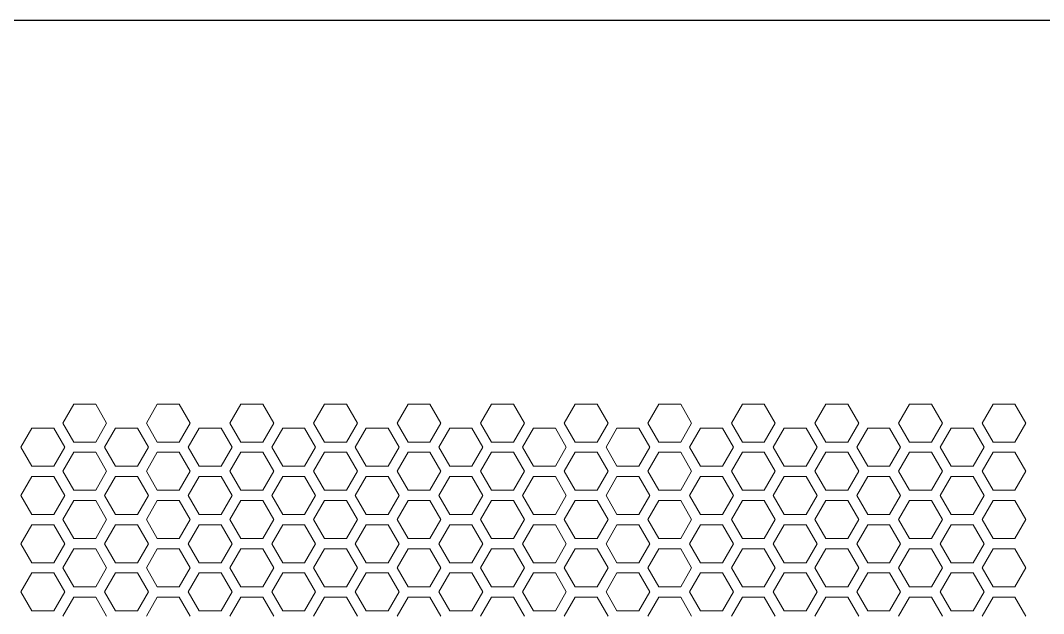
# Model space of a CAD drawing. Header units: millimetres. Extents: x 0 to 140, y -17 to 195.
# Drawn here: x 17.61 to 30.31, y 187.64 to 195 of the extents above; entities that cross this region are included whole.
import ezdxf

# ---------------------------------------------------------------- set-up
doc = ezdxf.new("R2010")
doc.units = ezdxf.units.MM
doc.layers.add('4203-42785_1_0', color=7, linetype='Continuous')

# ---------------------------------------------------------------- blocks, each defined once
blk = doc.blocks.new('a')
at = {"layer": '4203-42785_1_0', "color": 0, "linetype": 'ByBlock', "lineweight": 9}
for p, q in [((1507.3328, 493.2089), (1507.2261, 493.0241)), ((1507.5463, 493.2089), (1507.3328, 493.2089)), ((1507.653, 493.0241), (1507.5463, 493.2089)), ((1508.1461, 493.2089), (1508.0394, 493.0241)), ((1508.3595, 493.2089), (1508.1461, 493.2089)), ((1508.4662, 493.0241), (1508.3595, 493.2089)), ((1508.9594, 493.2089), (1508.8527, 493.0241)), ((1509.1728, 493.2089), (1508.9594, 493.2089)), ((1509.2795, 493.0241), (1509.1728, 493.2089)), ((1509.7726, 493.2089), (1509.6659, 493.0241)), ((1509.9861, 493.2089), (1509.7726, 493.2089)), ((1510.0928, 493.0241), (1509.9861, 493.2089)), ((1510.5859, 493.2089), (1510.4792, 493.0241)), ((1510.7994, 493.2089), (1510.5859, 493.2089)), ((1510.9061, 493.0241), (1510.7994, 493.2089)), ((1511.3992, 493.2089), (1511.2925, 493.0241)), ((1511.6126, 493.2089), (1511.3992, 493.2089)), ((1511.7193, 493.0241), (1511.6126, 493.2089)), ((1512.2124, 493.2089), (1512.1057, 493.0241)), ((1512.4259, 493.2089), (1512.2124, 493.2089)), ((1512.5326, 493.0241), (1512.4259, 493.2089)), ((1513.0257, 493.2089), (1512.919, 493.0241)), ((1513.2391, 493.2089), (1513.0257, 493.2089)), ((1513.3458, 493.0241), (1513.2391, 493.2089)), ((1513.8389, 493.2089), (1513.7322, 493.0241)), ((1514.0523, 493.2089), (1513.8389, 493.2089)), ((1514.1591, 493.0241), (1514.0523, 493.2089)), ((1514.6522, 493.2089), (1514.5455, 493.0241)), ((1514.8656, 493.2089), (1514.6522, 493.2089)), ((1514.9724, 493.0241), (1514.8656, 493.2089)), ((1515.4655, 493.2089), (1515.3587, 493.0241)), ((1515.6789, 493.2089), (1515.4655, 493.2089)), ((1515.7856, 493.0241), (1515.6789, 493.2089)), ((1516.2788, 493.2089), (1516.1721, 493.0241)), ((1516.4922, 493.2089), (1516.2788, 493.2089)), ((1516.5989, 493.0241), (1516.4922, 493.2089)), ((1507.2261, 493.0241), (1507.3328, 492.8392)), ((1507.5463, 492.8392), (1507.653, 493.0241)), ((1508.0394, 493.0241), (1508.1461, 492.8392)), ((1508.3595, 492.8392), (1508.4662, 493.0241)), ((1508.8527, 493.0241), (1508.9594, 492.8392)), ((1509.1728, 492.8392), (1509.2795, 493.0241)), ((1509.6659, 493.0241), (1509.7726, 492.8392)), ((1509.9861, 492.8392), (1510.0928, 493.0241)), ((1510.4792, 493.0241), (1510.5859, 492.8392)), ((1510.7994, 492.8392), (1510.9061, 493.0241)), ((1511.2925, 493.0241), (1511.3992, 492.8392)), ((1511.6126, 492.8392), (1511.7193, 493.0241)), ((1512.1057, 493.0241), (1512.2124, 492.8392)), ((1512.4259, 492.8392), (1512.5326, 493.0241)), ((1512.919, 493.0241), (1513.0257, 492.8392)), ((1513.2391, 492.8392), (1513.3458, 493.0241)), ((1513.7322, 493.0241), (1513.8389, 492.8392)), ((1514.0523, 492.8392), (1514.1591, 493.0241)), ((1514.5455, 493.0241), (1514.6522, 492.8392)), ((1514.8656, 492.8392), (1514.9724, 493.0241)), ((1515.3587, 493.0241), (1515.4655, 492.8392)), ((1515.6789, 492.8392), (1515.7856, 493.0241)), ((1516.1721, 493.0241), (1516.2788, 492.8392)), ((1516.4922, 492.8392), (1516.5989, 493.0241)), ((1506.9262, 492.9741), (1506.8194, 492.7893)), ((1507.1396, 492.9741), (1506.9262, 492.9741)), ((1507.2464, 492.7893), (1507.1396, 492.9741)), ((1507.7395, 492.9741), (1507.6327, 492.7893)), ((1507.9529, 492.9741), (1507.7395, 492.9741)), ((1508.0596, 492.7893), (1507.9529, 492.9741)), ((1508.5527, 492.9741), (1508.446, 492.7893)), ((1508.7661, 492.9741), (1508.5527, 492.9741)), ((1508.8728, 492.7893), (1508.7661, 492.9741)), ((1509.366, 492.9741), (1509.2593, 492.7893)), ((1509.5794, 492.9741), (1509.366, 492.9741)), ((1509.6862, 492.7893), (1509.5794, 492.9741)), ((1510.1793, 492.9741), (1510.0725, 492.7893)), ((1510.3927, 492.9741), (1510.1793, 492.9741)), ((1510.4994, 492.7893), (1510.3927, 492.9741)), ((1510.9926, 492.9741), (1510.8858, 492.7893)), ((1511.206, 492.9741), (1510.9926, 492.9741)), ((1511.3127, 492.7893), (1511.206, 492.9741)), ((1511.8058, 492.9741), (1511.6991, 492.7893)), ((1512.0192, 492.9741), (1511.8058, 492.9741)), ((1512.1259, 492.7893), (1512.0192, 492.9741)), ((1512.6191, 492.9741), (1512.5124, 492.7893)), ((1512.8325, 492.9741), (1512.6191, 492.9741)), ((1512.9393, 492.7893), (1512.8325, 492.9741)), ((1513.4323, 492.9741), (1513.3256, 492.7893)), ((1513.6457, 492.9741), (1513.4323, 492.9741)), ((1513.7524, 492.7893), (1513.6457, 492.9741)), ((1514.2456, 492.9741), (1514.1389, 492.7893)), ((1514.459, 492.9741), (1514.2456, 492.9741)), ((1514.5657, 492.7893), (1514.459, 492.9741)), ((1515.0588, 492.9741), (1514.9521, 492.7893)), ((1515.2723, 492.9741), (1515.0588, 492.9741)), ((1515.379, 492.7893), (1515.2723, 492.9741)), ((1515.8721, 492.9741), (1515.7654, 492.7893)), ((1516.0855, 492.9741), (1515.8721, 492.9741)), ((1516.1923, 492.7893), (1516.0855, 492.9741)), ((1507.3328, 492.8392), (1507.5463, 492.8392)), ((1508.1461, 492.8392), (1508.3595, 492.8392)), ((1508.9594, 492.8392), (1509.1728, 492.8392)), ((1509.7726, 492.8392), (1509.9861, 492.8392)), ((1510.5859, 492.8392), (1510.7994, 492.8392)), ((1511.3992, 492.8392), (1511.6126, 492.8392)), ((1512.2124, 492.8392), (1512.4259, 492.8392)), ((1513.0257, 492.8392), (1513.2391, 492.8392)), ((1513.8389, 492.8392), (1514.0523, 492.8392)), ((1514.6522, 492.8392), (1514.8656, 492.8392)), ((1515.4655, 492.8392), (1515.6789, 492.8392)), ((1516.2788, 492.8392), (1516.4922, 492.8392)), ((1506.8194, 492.7893), (1506.9262, 492.6044)), ((1507.1396, 492.6044), (1507.2464, 492.7893)), ((1507.3328, 492.7394), (1507.2261, 492.5545)), ((1507.5463, 492.7394), (1507.3328, 492.7394)), ((1507.653, 492.5545), (1507.5463, 492.7394)), ((1507.6327, 492.7893), (1507.7395, 492.6044)), ((1507.9529, 492.6044), (1508.0596, 492.7893)), ((1508.1461, 492.7394), (1508.0394, 492.5545)), ((1508.3595, 492.7394), (1508.1461, 492.7394)), ((1508.4662, 492.5545), (1508.3595, 492.7394)), ((1508.446, 492.7893), (1508.5527, 492.6044)), ((1508.7661, 492.6044), (1508.8728, 492.7893)), ((1508.9594, 492.7394), (1508.8527, 492.5545)), ((1509.1728, 492.7394), (1508.9594, 492.7394)), ((1509.2795, 492.5545), (1509.1728, 492.7394)), ((1509.2593, 492.7893), (1509.366, 492.6044)), ((1509.5794, 492.6044), (1509.6862, 492.7893)), ((1509.7726, 492.7394), (1509.6659, 492.5545)), ((1509.9861, 492.7394), (1509.7726, 492.7394)), ((1510.0928, 492.5545), (1509.9861, 492.7394)), ((1510.0725, 492.7893), (1510.1793, 492.6044)), ((1510.3927, 492.6044), (1510.4994, 492.7893)), ((1510.5859, 492.7394), (1510.4792, 492.5545)), ((1510.7994, 492.7394), (1510.5859, 492.7394)), ((1510.9061, 492.5545), (1510.7994, 492.7394)), ((1510.8858, 492.7893), (1510.9926, 492.6044)), ((1511.206, 492.6044), (1511.3127, 492.7893)), ((1511.3992, 492.7394), (1511.2925, 492.5545)), ((1511.6126, 492.7394), (1511.3992, 492.7394)), ((1511.7193, 492.5545), (1511.6126, 492.7394)), ((1511.6991, 492.7893), (1511.8058, 492.6044)), ((1512.0192, 492.6044), (1512.1259, 492.7893)), ((1512.2124, 492.7394), (1512.1057, 492.5545)), ((1512.4259, 492.7394), (1512.2124, 492.7394)), ((1512.5326, 492.5545), (1512.4259, 492.7394)), ((1512.5124, 492.7893), (1512.6191, 492.6044)), ((1512.8325, 492.6044), (1512.9393, 492.7893)), ((1513.0257, 492.7394), (1512.919, 492.5545)), ((1513.2391, 492.7394), (1513.0257, 492.7394)), ((1513.3458, 492.5545), (1513.2391, 492.7394)), ((1513.3256, 492.7893), (1513.4323, 492.6044)), ((1513.6457, 492.6044), (1513.7524, 492.7893)), ((1513.8389, 492.7394), (1513.7322, 492.5545)), ((1514.0523, 492.7394), (1513.8389, 492.7394)), ((1514.1591, 492.5545), (1514.0523, 492.7394)), ((1514.1389, 492.7893), (1514.2456, 492.6044)), ((1514.459, 492.6044), (1514.5657, 492.7893)), ((1514.6522, 492.7394), (1514.5455, 492.5545)), ((1514.8656, 492.7394), (1514.6522, 492.7394)), ((1514.9724, 492.5545), (1514.8656, 492.7394)), ((1514.9521, 492.7893), (1515.0588, 492.6044)), ((1515.2723, 492.6044), (1515.379, 492.7893)), ((1515.4655, 492.7394), (1515.3587, 492.5545)), ((1515.6789, 492.7394), (1515.4655, 492.7394)), ((1515.7856, 492.5545), (1515.6789, 492.7394)), ((1515.7654, 492.7893), (1515.8721, 492.6044)), ((1516.0855, 492.6044), (1516.1923, 492.7893)), ((1516.2788, 492.7394), (1516.1721, 492.5545)), ((1516.4922, 492.7394), (1516.2788, 492.7394)), ((1516.5989, 492.5545), (1516.4922, 492.7394)), ((1506.9262, 492.6044), (1507.1396, 492.6044)), ((1507.2261, 492.5545), (1507.3328, 492.3697)), ((1507.5463, 492.3697), (1507.653, 492.5545)), ((1507.7395, 492.6044), (1507.9529, 492.6044)), ((1508.0394, 492.5545), (1508.1461, 492.3697)), ((1508.3595, 492.3697), (1508.4662, 492.5545)), ((1508.5527, 492.6044), (1508.7661, 492.6044)), ((1508.8527, 492.5545), (1508.9594, 492.3697)), ((1509.1728, 492.3697), (1509.2795, 492.5545)), ((1509.366, 492.6044), (1509.5794, 492.6044)), ((1509.6659, 492.5545), (1509.7726, 492.3697)), ((1509.9861, 492.3697), (1510.0928, 492.5545)), ((1510.1793, 492.6044), (1510.3927, 492.6044)), ((1510.4792, 492.5545), (1510.5859, 492.3697)), ((1510.7994, 492.3697), (1510.9061, 492.5545)), ((1510.9926, 492.6044), (1511.206, 492.6044)), ((1511.2925, 492.5545), (1511.3992, 492.3697)), ((1511.6126, 492.3697), (1511.7193, 492.5545)), ((1511.8058, 492.6044), (1512.0192, 492.6044)), ((1512.1057, 492.5545), (1512.2124, 492.3697)), ((1512.4259, 492.3697), (1512.5326, 492.5545)), ((1512.6191, 492.6044), (1512.8325, 492.6044)), ((1512.919, 492.5545), (1513.0257, 492.3697)), ((1513.2391, 492.3697), (1513.3458, 492.5545)), ((1513.4323, 492.6044), (1513.6457, 492.6044)), ((1513.7322, 492.5545), (1513.8389, 492.3697)), ((1514.0523, 492.3697), (1514.1591, 492.5545)), ((1514.2456, 492.6044), (1514.459, 492.6044)), ((1514.5455, 492.5545), (1514.6522, 492.3697)), ((1514.8656, 492.3697), (1514.9724, 492.5545)), ((1515.0588, 492.6044), (1515.2723, 492.6044)), ((1515.3587, 492.5545), (1515.4655, 492.3697)), ((1515.6789, 492.3697), (1515.7856, 492.5545)), ((1515.8721, 492.6044), (1516.0855, 492.6044)), ((1516.1721, 492.5545), (1516.2788, 492.3697)), ((1516.4922, 492.3697), (1516.5989, 492.5545)), ((1506.9262, 492.5046), (1506.8194, 492.3197)), ((1507.1396, 492.5046), (1506.9262, 492.5046)), ((1507.2464, 492.3197), (1507.1396, 492.5046)), ((1507.7395, 492.5046), (1507.6327, 492.3197)), ((1507.9529, 492.5046), (1507.7395, 492.5046)), ((1508.0596, 492.3197), (1507.9529, 492.5046)), ((1508.5527, 492.5046), (1508.446, 492.3197)), ((1508.7661, 492.5046), (1508.5527, 492.5046)), ((1508.8728, 492.3197), (1508.7661, 492.5046)), ((1509.366, 492.5046), (1509.2593, 492.3197)), ((1509.5794, 492.5046), (1509.366, 492.5046)), ((1509.6862, 492.3197), (1509.5794, 492.5046)), ((1510.1793, 492.5046), (1510.0725, 492.3197)), ((1510.3927, 492.5046), (1510.1793, 492.5046)), ((1510.4994, 492.3197), (1510.3927, 492.5046)), ((1510.9926, 492.5046), (1510.8858, 492.3197)), ((1511.206, 492.5046), (1510.9926, 492.5046)), ((1511.3127, 492.3197), (1511.206, 492.5046)), ((1511.8058, 492.5046), (1511.6991, 492.3197)), ((1512.0192, 492.5046), (1511.8058, 492.5046)), ((1512.1259, 492.3197), (1512.0192, 492.5046)), ((1512.6191, 492.5046), (1512.5124, 492.3197)), ((1512.8325, 492.5046), (1512.6191, 492.5046)), ((1512.9393, 492.3197), (1512.8325, 492.5046)), ((1513.4323, 492.5046), (1513.3256, 492.3197)), ((1513.6457, 492.5046), (1513.4323, 492.5046)), ((1513.7524, 492.3197), (1513.6457, 492.5046)), ((1514.2456, 492.5046), (1514.1389, 492.3197)), ((1514.459, 492.5046), (1514.2456, 492.5046)), ((1514.5657, 492.3197), (1514.459, 492.5046)), ((1515.0588, 492.5046), (1514.9521, 492.3197)), ((1515.2723, 492.5046), (1515.0588, 492.5046)), ((1515.379, 492.3197), (1515.2723, 492.5046)), ((1515.8721, 492.5046), (1515.7654, 492.3197)), ((1516.0855, 492.5046), (1515.8721, 492.5046)), ((1516.1923, 492.3197), (1516.0855, 492.5046)), ((1506.8194, 492.3197), (1506.9262, 492.1349)), ((1507.1396, 492.1349), (1507.2464, 492.3197)), ((1507.3328, 492.3697), (1507.5463, 492.3697)), ((1507.6327, 492.3197), (1507.7395, 492.1349)), ((1507.9529, 492.1349), (1508.0596, 492.3197)), ((1508.1461, 492.3697), (1508.3595, 492.3697)), ((1508.446, 492.3197), (1508.5527, 492.1349)), ((1508.7661, 492.1349), (1508.8728, 492.3197)), ((1508.9594, 492.3697), (1509.1728, 492.3697)), ((1509.2593, 492.3197), (1509.366, 492.1349)), ((1509.5794, 492.1349), (1509.6862, 492.3197)), ((1509.7726, 492.3697), (1509.9861, 492.3697)), ((1510.0725, 492.3197), (1510.1793, 492.1349)), ((1510.3927, 492.1349), (1510.4994, 492.3197)), ((1510.5859, 492.3697), (1510.7994, 492.3697)), ((1510.8858, 492.3197), (1510.9926, 492.1349)), ((1511.206, 492.1349), (1511.3127, 492.3197)), ((1511.3992, 492.3697), (1511.6126, 492.3697)), ((1511.6991, 492.3197), (1511.8058, 492.1349)), ((1512.0192, 492.1349), (1512.1259, 492.3197)), ((1512.2124, 492.3697), (1512.4259, 492.3697)), ((1512.5124, 492.3197), (1512.6191, 492.1349)), ((1512.8325, 492.1349), (1512.9393, 492.3197)), ((1513.0257, 492.3697), (1513.2391, 492.3697)), ((1513.3256, 492.3197), (1513.4323, 492.1349)), ((1513.6457, 492.1349), (1513.7524, 492.3197)), ((1513.8389, 492.3697), (1514.0523, 492.3697)), ((1514.1389, 492.3197), (1514.2456, 492.1349)), ((1514.459, 492.1349), (1514.5657, 492.3197)), ((1514.6522, 492.3697), (1514.8656, 492.3697)), ((1514.9521, 492.3197), (1515.0588, 492.1349)), ((1515.2723, 492.1349), (1515.379, 492.3197)), ((1515.4655, 492.3697), (1515.6789, 492.3697)), ((1515.7654, 492.3197), (1515.8721, 492.1349)), ((1516.0855, 492.1349), (1516.1923, 492.3197)), ((1516.2788, 492.3697), (1516.4922, 492.3697)), ((1507.3328, 492.2698), (1507.2261, 492.085)), ((1507.5463, 492.2698), (1507.3328, 492.2698)), ((1507.653, 492.085), (1507.5463, 492.2698)), ((1508.1461, 492.2698), (1508.0394, 492.085)), ((1508.3595, 492.2698), (1508.1461, 492.2698)), ((1508.4662, 492.085), (1508.3595, 492.2698)), ((1508.9594, 492.2698), (1508.8527, 492.085)), ((1509.1728, 492.2698), (1508.9594, 492.2698)), ((1509.2795, 492.085), (1509.1728, 492.2698)), ((1509.7726, 492.2698), (1509.6659, 492.085)), ((1509.9861, 492.2698), (1509.7726, 492.2698)), ((1510.0928, 492.085), (1509.9861, 492.2698)), ((1510.5859, 492.2698), (1510.4792, 492.085)), ((1510.7994, 492.2698), (1510.5859, 492.2698)), ((1510.9061, 492.085), (1510.7994, 492.2698)), ((1511.3992, 492.2698), (1511.2925, 492.085)), ((1511.6126, 492.2698), (1511.3992, 492.2698)), ((1511.7193, 492.085), (1511.6126, 492.2698)), ((1512.2124, 492.2698), (1512.1057, 492.085)), ((1512.4259, 492.2698), (1512.2124, 492.2698)), ((1512.5326, 492.085), (1512.4259, 492.2698)), ((1513.0257, 492.2698), (1512.919, 492.085)), ((1513.2391, 492.2698), (1513.0257, 492.2698)), ((1513.3458, 492.085), (1513.2391, 492.2698)), ((1513.8389, 492.2698), (1513.7322, 492.085)), ((1514.0523, 492.2698), (1513.8389, 492.2698)), ((1514.1591, 492.085), (1514.0523, 492.2698)), ((1514.6522, 492.2698), (1514.5455, 492.085)), ((1514.8656, 492.2698), (1514.6522, 492.2698)), ((1514.9724, 492.085), (1514.8656, 492.2698)), ((1515.4655, 492.2698), (1515.3587, 492.085)), ((1515.6789, 492.2698), (1515.4655, 492.2698)), ((1515.7856, 492.085), (1515.6789, 492.2698)), ((1516.2788, 492.2698), (1516.1721, 492.085)), ((1516.4922, 492.2698), (1516.2788, 492.2698)), ((1516.5989, 492.085), (1516.4922, 492.2698)), ((1506.9262, 492.1349), (1507.1396, 492.1349)), ((1507.7395, 492.1349), (1507.9529, 492.1349)), ((1508.5527, 492.1349), (1508.7661, 492.1349)), ((1509.366, 492.1349), (1509.5794, 492.1349)), ((1510.1793, 492.1349), (1510.3927, 492.1349)), ((1510.9926, 492.1349), (1511.206, 492.1349)), ((1511.8058, 492.1349), (1512.0192, 492.1349)), ((1512.6191, 492.1349), (1512.8325, 492.1349)), ((1513.4323, 492.1349), (1513.6457, 492.1349)), ((1514.2456, 492.1349), (1514.459, 492.1349)), ((1515.0588, 492.1349), (1515.2723, 492.1349)), ((1515.8721, 492.1349), (1516.0855, 492.1349)), ((1506.9262, 492.0351), (1506.8194, 491.8502)), ((1507.1396, 492.0351), (1506.9262, 492.0351)), ((1507.2464, 491.8502), (1507.1396, 492.0351)), ((1507.2261, 492.085), (1507.3328, 491.9001)), ((1507.5463, 491.9001), (1507.653, 492.085)), ((1507.7395, 492.0351), (1507.6327, 491.8502)), ((1507.9529, 492.0351), (1507.7395, 492.0351)), ((1508.0596, 491.8502), (1507.9529, 492.0351)), ((1508.0394, 492.085), (1508.1461, 491.9001)), ((1508.3595, 491.9001), (1508.4662, 492.085)), ((1508.5527, 492.0351), (1508.446, 491.8502)), ((1508.7661, 492.0351), (1508.5527, 492.0351)), ((1508.8728, 491.8502), (1508.7661, 492.0351)), ((1508.8527, 492.085), (1508.9594, 491.9001)), ((1509.1728, 491.9001), (1509.2795, 492.085)), ((1509.366, 492.0351), (1509.2593, 491.8502)), ((1509.5794, 492.0351), (1509.366, 492.0351)), ((1509.6862, 491.8502), (1509.5794, 492.0351)), ((1509.6659, 492.085), (1509.7726, 491.9001)), ((1509.9861, 491.9001), (1510.0928, 492.085)), ((1510.1793, 492.0351), (1510.0725, 491.8502)), ((1510.3927, 492.0351), (1510.1793, 492.0351)), ((1510.4994, 491.8502), (1510.3927, 492.0351)), ((1510.4792, 492.085), (1510.5859, 491.9001)), ((1510.7994, 491.9001), (1510.9061, 492.085)), ((1510.9926, 492.0351), (1510.8858, 491.8502)), ((1511.206, 492.0351), (1510.9926, 492.0351)), ((1511.3127, 491.8502), (1511.206, 492.0351)), ((1511.2925, 492.085), (1511.3992, 491.9001)), ((1511.6126, 491.9001), (1511.7193, 492.085)), ((1511.8058, 492.0351), (1511.6991, 491.8502)), ((1512.0192, 492.0351), (1511.8058, 492.0351)), ((1512.1259, 491.8502), (1512.0192, 492.0351)), ((1512.1057, 492.085), (1512.2124, 491.9001)), ((1512.4259, 491.9001), (1512.5326, 492.085)), ((1512.6191, 492.0351), (1512.5124, 491.8502)), ((1512.8325, 492.0351), (1512.6191, 492.0351)), ((1512.9393, 491.8502), (1512.8325, 492.0351)), ((1512.919, 492.085), (1513.0257, 491.9001)), ((1513.2391, 491.9001), (1513.3458, 492.085)), ((1513.4323, 492.0351), (1513.3256, 491.8502)), ((1513.6457, 492.0351), (1513.4323, 492.0351)), ((1513.7524, 491.8502), (1513.6457, 492.0351)), ((1513.7322, 492.085), (1513.8389, 491.9001)), ((1514.0523, 491.9001), (1514.1591, 492.085)), ((1514.2456, 492.0351), (1514.1389, 491.8502)), ((1514.459, 492.0351), (1514.2456, 492.0351)), ((1514.5657, 491.8502), (1514.459, 492.0351)), ((1514.5455, 492.085), (1514.6522, 491.9001)), ((1514.8656, 491.9001), (1514.9724, 492.085)), ((1515.0588, 492.0351), (1514.9521, 491.8502)), ((1515.2723, 492.0351), (1515.0588, 492.0351)), ((1515.379, 491.8502), (1515.2723, 492.0351)), ((1515.3587, 492.085), (1515.4655, 491.9001)), ((1515.6789, 491.9001), (1515.7856, 492.085)), ((1515.8721, 492.0351), (1515.7654, 491.8502)), ((1516.0855, 492.0351), (1515.8721, 492.0351)), ((1516.1923, 491.8502), (1516.0855, 492.0351)), ((1516.1721, 492.085), (1516.2788, 491.9001)), ((1516.4922, 491.9001), (1516.5989, 492.085)), ((1506.8194, 491.8502), (1506.9262, 491.6653)), ((1507.1396, 491.6653), (1507.2464, 491.8502)), ((1507.3328, 491.9001), (1507.5463, 491.9001)), ((1507.6327, 491.8502), (1507.7395, 491.6653)), ((1507.9529, 491.6653), (1508.0596, 491.8502)), ((1508.1461, 491.9001), (1508.3595, 491.9001)), ((1508.446, 491.8502), (1508.5527, 491.6653)), ((1508.7661, 491.6653), (1508.8728, 491.8502)), ((1508.9594, 491.9001), (1509.1728, 491.9001)), ((1509.2593, 491.8502), (1509.366, 491.6653)), ((1509.5794, 491.6653), (1509.6862, 491.8502)), ((1509.7726, 491.9001), (1509.9861, 491.9001)), ((1510.0725, 491.8502), (1510.1793, 491.6653)), ((1510.3927, 491.6653), (1510.4994, 491.8502)), ((1510.5859, 491.9001), (1510.7994, 491.9001)), ((1510.8858, 491.8502), (1510.9926, 491.6653)), ((1511.206, 491.6653), (1511.3127, 491.8502)), ((1511.3992, 491.9001), (1511.6126, 491.9001)), ((1511.6991, 491.8502), (1511.8058, 491.6653)), ((1512.0192, 491.6653), (1512.1259, 491.8502)), ((1512.2124, 491.9001), (1512.4259, 491.9001)), ((1512.5124, 491.8502), (1512.6191, 491.6653)), ((1512.8325, 491.6653), (1512.9393, 491.8502)), ((1513.0257, 491.9001), (1513.2391, 491.9001)), ((1513.3256, 491.8502), (1513.4323, 491.6653)), ((1513.6457, 491.6653), (1513.7524, 491.8502)), ((1513.8389, 491.9001), (1514.0523, 491.9001)), ((1514.1389, 491.8502), (1514.2456, 491.6653)), ((1514.459, 491.6653), (1514.5657, 491.8502)), ((1514.6522, 491.9001), (1514.8656, 491.9001)), ((1514.9521, 491.8502), (1515.0588, 491.6653)), ((1515.2723, 491.6653), (1515.379, 491.8502)), ((1515.4655, 491.9001), (1515.6789, 491.9001)), ((1515.7654, 491.8502), (1515.8721, 491.6653)), ((1516.0855, 491.6653), (1516.1923, 491.8502)), ((1516.2788, 491.9001), (1516.4922, 491.9001)), ((1507.3328, 491.8003), (1507.2261, 491.6154)), ((1507.5463, 491.8003), (1507.3328, 491.8003)), ((1507.653, 491.6154), (1507.5463, 491.8003)), ((1508.1461, 491.8003), (1508.0394, 491.6154)), ((1508.3595, 491.8003), (1508.1461, 491.8003)), ((1508.4662, 491.6154), (1508.3595, 491.8003)), ((1508.9594, 491.8003), (1508.8527, 491.6154)), ((1509.1728, 491.8003), (1508.9594, 491.8003)), ((1509.2795, 491.6154), (1509.1728, 491.8003)), ((1509.7726, 491.8003), (1509.6659, 491.6154)), ((1509.9861, 491.8003), (1509.7726, 491.8003)), ((1510.0928, 491.6154), (1509.9861, 491.8003)), ((1510.5859, 491.8003), (1510.4792, 491.6154)), ((1510.7994, 491.8003), (1510.5859, 491.8003)), ((1510.9061, 491.6154), (1510.7994, 491.8003)), ((1511.3992, 491.8003), (1511.2925, 491.6154)), ((1511.6126, 491.8003), (1511.3992, 491.8003)), ((1511.7193, 491.6154), (1511.6126, 491.8003)), ((1512.2124, 491.8003), (1512.1057, 491.6154)), ((1512.4259, 491.8003), (1512.2124, 491.8003)), ((1512.5326, 491.6154), (1512.4259, 491.8003)), ((1513.0257, 491.8003), (1512.919, 491.6154)), ((1513.2391, 491.8003), (1513.0257, 491.8003)), ((1513.3458, 491.6154), (1513.2391, 491.8003)), ((1513.8389, 491.8003), (1513.7322, 491.6154)), ((1514.0523, 491.8003), (1513.8389, 491.8003)), ((1514.1591, 491.6154), (1514.0523, 491.8003)), ((1514.6522, 491.8003), (1514.5455, 491.6154)), ((1514.8656, 491.8003), (1514.6522, 491.8003)), ((1514.9724, 491.6154), (1514.8656, 491.8003)), ((1515.4655, 491.8003), (1515.3587, 491.6154)), ((1515.6789, 491.8003), (1515.4655, 491.8003)), ((1515.7856, 491.6154), (1515.6789, 491.8003)), ((1516.2788, 491.8003), (1516.1721, 491.6154)), ((1516.4922, 491.8003), (1516.2788, 491.8003)), ((1516.5989, 491.6154), (1516.4922, 491.8003)), ((1506.9262, 491.6653), (1507.1396, 491.6653)), ((1507.2261, 491.6154), (1507.3328, 491.4306)), ((1507.5463, 491.4306), (1507.653, 491.6154)), ((1507.7395, 491.6653), (1507.9529, 491.6653)), ((1508.0394, 491.6154), (1508.1461, 491.4306)), ((1508.3595, 491.4306), (1508.4662, 491.6154)), ((1508.5527, 491.6653), (1508.7661, 491.6653)), ((1508.8527, 491.6154), (1508.9594, 491.4306)), ((1509.1728, 491.4306), (1509.2795, 491.6154)), ((1509.366, 491.6653), (1509.5794, 491.6653)), ((1509.6659, 491.6154), (1509.7726, 491.4306)), ((1509.9861, 491.4306), (1510.0928, 491.6154)), ((1510.1793, 491.6653), (1510.3927, 491.6653)), ((1510.4792, 491.6154), (1510.5859, 491.4306)), ((1510.7994, 491.4306), (1510.9061, 491.6154)), ((1510.9926, 491.6653), (1511.206, 491.6653)), ((1511.2925, 491.6154), (1511.3992, 491.4306)), ((1511.6126, 491.4306), (1511.7193, 491.6154)), ((1511.8058, 491.6653), (1512.0192, 491.6653)), ((1512.1057, 491.6154), (1512.2124, 491.4306)), ((1512.4259, 491.4306), (1512.5326, 491.6154)), ((1512.6191, 491.6653), (1512.8325, 491.6653)), ((1512.919, 491.6154), (1513.0257, 491.4306)), ((1513.2391, 491.4306), (1513.3458, 491.6154)), ((1513.4323, 491.6653), (1513.6457, 491.6653)), ((1513.7322, 491.6154), (1513.8389, 491.4306)), ((1514.0523, 491.4306), (1514.1591, 491.6154)), ((1514.2456, 491.6653), (1514.459, 491.6653)), ((1514.5455, 491.6154), (1514.6522, 491.4306)), ((1514.8656, 491.4306), (1514.9724, 491.6154)), ((1515.0588, 491.6653), (1515.2723, 491.6653)), ((1515.3587, 491.6154), (1515.4655, 491.4306)), ((1515.6789, 491.4306), (1515.7856, 491.6154)), ((1515.8721, 491.6653), (1516.0855, 491.6653)), ((1516.1721, 491.6154), (1516.2788, 491.4306)), ((1516.4922, 491.4306), (1516.5989, 491.6154)), ((1506.9262, 491.5655), (1506.8194, 491.3807)), ((1507.1396, 491.5655), (1506.9262, 491.5655)), ((1507.2464, 491.3807), (1507.1396, 491.5655)), ((1507.7395, 491.5655), (1507.6327, 491.3807)), ((1507.9529, 491.5655), (1507.7395, 491.5655)), ((1508.0596, 491.3807), (1507.9529, 491.5655)), ((1508.5527, 491.5655), (1508.446, 491.3807)), ((1508.7661, 491.5655), (1508.5527, 491.5655)), ((1508.8728, 491.3807), (1508.7661, 491.5655)), ((1509.366, 491.5655), (1509.2593, 491.3807)), ((1509.5794, 491.5655), (1509.366, 491.5655)), ((1509.6862, 491.3807), (1509.5794, 491.5655)), ((1510.1793, 491.5655), (1510.0725, 491.3807)), ((1510.3927, 491.5655), (1510.1793, 491.5655)), ((1510.4994, 491.3807), (1510.3927, 491.5655)), ((1510.9926, 491.5655), (1510.8858, 491.3807)), ((1511.206, 491.5655), (1510.9926, 491.5655)), ((1511.3127, 491.3807), (1511.206, 491.5655)), ((1511.8058, 491.5655), (1511.6991, 491.3807)), ((1512.0192, 491.5655), (1511.8058, 491.5655)), ((1512.1259, 491.3807), (1512.0192, 491.5655)), ((1512.6191, 491.5655), (1512.5124, 491.3807)), ((1512.8325, 491.5655), (1512.6191, 491.5655)), ((1512.9393, 491.3807), (1512.8325, 491.5655)), ((1513.4323, 491.5655), (1513.3256, 491.3807)), ((1513.6457, 491.5655), (1513.4323, 491.5655)), ((1513.7524, 491.3807), (1513.6457, 491.5655)), ((1514.2456, 491.5655), (1514.1389, 491.3807)), ((1514.459, 491.5655), (1514.2456, 491.5655)), ((1514.5657, 491.3807), (1514.459, 491.5655)), ((1515.0588, 491.5655), (1514.9521, 491.3807)), ((1515.2723, 491.5655), (1515.0588, 491.5655)), ((1515.379, 491.3807), (1515.2723, 491.5655)), ((1515.8721, 491.5655), (1515.7654, 491.3807)), ((1516.0855, 491.5655), (1515.8721, 491.5655)), ((1516.1923, 491.3807), (1516.0855, 491.5655)), ((1507.3328, 491.4306), (1507.5463, 491.4306)), ((1508.1461, 491.4306), (1508.3595, 491.4306)), ((1508.9594, 491.4306), (1509.1728, 491.4306)), ((1509.7726, 491.4306), (1509.9861, 491.4306)), ((1510.5859, 491.4306), (1510.7994, 491.4306)), ((1511.3992, 491.4306), (1511.6126, 491.4306)), ((1512.2124, 491.4306), (1512.4259, 491.4306)), ((1513.0257, 491.4306), (1513.2391, 491.4306)), ((1513.8389, 491.4306), (1514.0523, 491.4306)), ((1514.6522, 491.4306), (1514.8656, 491.4306)), ((1515.4655, 491.4306), (1515.6789, 491.4306)), ((1516.2788, 491.4306), (1516.4922, 491.4306)), ((1506.8194, 491.3807), (1506.9262, 491.1958)), ((1507.1396, 491.1958), (1507.2464, 491.3807)), ((1507.3328, 491.3307), (1507.2261, 491.1459)), ((1507.5463, 491.3307), (1507.3328, 491.3307)), ((1507.653, 491.1459), (1507.5463, 491.3307)), ((1507.6327, 491.3807), (1507.7395, 491.1958)), ((1507.9529, 491.1958), (1508.0596, 491.3807)), ((1508.1461, 491.3307), (1508.0394, 491.1459)), ((1508.3595, 491.3307), (1508.1461, 491.3307)), ((1508.4662, 491.1459), (1508.3595, 491.3307)), ((1508.446, 491.3807), (1508.5527, 491.1958)), ((1508.7661, 491.1958), (1508.8728, 491.3807)), ((1508.9594, 491.3307), (1508.8527, 491.1459)), ((1509.1728, 491.3307), (1508.9594, 491.3307)), ((1509.2795, 491.1459), (1509.1728, 491.3307)), ((1509.2593, 491.3807), (1509.366, 491.1958)), ((1509.5794, 491.1958), (1509.6862, 491.3807)), ((1509.7726, 491.3307), (1509.6659, 491.1459)), ((1509.9861, 491.3307), (1509.7726, 491.3307)), ((1510.0928, 491.1459), (1509.9861, 491.3307)), ((1510.0725, 491.3807), (1510.1793, 491.1958)), ((1510.3927, 491.1958), (1510.4994, 491.3807)), ((1510.5859, 491.3307), (1510.4792, 491.1459)), ((1510.7994, 491.3307), (1510.5859, 491.3307)), ((1510.9061, 491.1459), (1510.7994, 491.3307)), ((1510.8858, 491.3807), (1510.9926, 491.1958)), ((1511.206, 491.1958), (1511.3127, 491.3807)), ((1511.3992, 491.3307), (1511.2925, 491.1459)), ((1511.6126, 491.3307), (1511.3992, 491.3307)), ((1511.7193, 491.1459), (1511.6126, 491.3307)), ((1511.6991, 491.3807), (1511.8058, 491.1958)), ((1512.0192, 491.1958), (1512.1259, 491.3807)), ((1512.2124, 491.3307), (1512.1057, 491.1459)), ((1512.4259, 491.3307), (1512.2124, 491.3307)), ((1512.5326, 491.1459), (1512.4259, 491.3307)), ((1512.5124, 491.3807), (1512.6191, 491.1958)), ((1512.8325, 491.1958), (1512.9393, 491.3807)), ((1513.0257, 491.3307), (1512.919, 491.1459)), ((1513.2391, 491.3307), (1513.0257, 491.3307)), ((1513.3458, 491.1459), (1513.2391, 491.3307)), ((1513.3256, 491.3807), (1513.4323, 491.1958)), ((1513.6457, 491.1958), (1513.7524, 491.3807)), ((1513.8389, 491.3307), (1513.7322, 491.1459)), ((1514.0523, 491.3307), (1513.8389, 491.3307)), ((1514.1591, 491.1459), (1514.0523, 491.3307)), ((1514.1389, 491.3807), (1514.2456, 491.1958)), ((1514.459, 491.1958), (1514.5657, 491.3807)), ((1514.6522, 491.3307), (1514.5455, 491.1459)), ((1514.8656, 491.3307), (1514.6522, 491.3307)), ((1514.9724, 491.1459), (1514.8656, 491.3307)), ((1514.9521, 491.3807), (1515.0588, 491.1958)), ((1515.2723, 491.1958), (1515.379, 491.3807)), ((1515.4655, 491.3307), (1515.3587, 491.1459)), ((1515.6789, 491.3307), (1515.4655, 491.3307)), ((1515.7856, 491.1459), (1515.6789, 491.3307)), ((1515.7654, 491.3807), (1515.8721, 491.1958)), ((1516.0855, 491.1958), (1516.1923, 491.3807)), ((1516.2788, 491.3307), (1516.1721, 491.1459)), ((1516.4922, 491.3307), (1516.2788, 491.3307)), ((1516.5989, 491.1459), (1516.4922, 491.3307)), ((1506.9262, 491.1958), (1507.1396, 491.1958)), ((1507.7395, 491.1958), (1507.9529, 491.1958)), ((1508.5527, 491.1958), (1508.7661, 491.1958)), ((1509.366, 491.1958), (1509.5794, 491.1958)), ((1510.1793, 491.1958), (1510.3927, 491.1958)), ((1510.9926, 491.1958), (1511.206, 491.1958)), ((1511.8058, 491.1958), (1512.0192, 491.1958)), ((1512.6191, 491.1958), (1512.8325, 491.1958)), ((1513.4323, 491.1958), (1513.6457, 491.1958)), ((1514.2456, 491.1958), (1514.459, 491.1958)), ((1515.0588, 491.1958), (1515.2723, 491.1958)), ((1515.8721, 491.1958), (1516.0855, 491.1958))]:
    blk.add_line(p, q, dxfattribs=at)

msp = doc.modelspace()

# ---------------------------------------------------------------- linework, layer by layer
msp.add_line((139.997, 194.996), (0, 194.996))

# ---------------------------------------------------------------- block references
at = {"lineweight": 15, "xscale": 1.275468447124703, "yscale": 1.275468447124703, "zscale": 1.275468447124703}
msp.add_blockref('a', (-1904.284, -438.836), dxfattribs=at)

doc.saveas('drawing.dxf')
